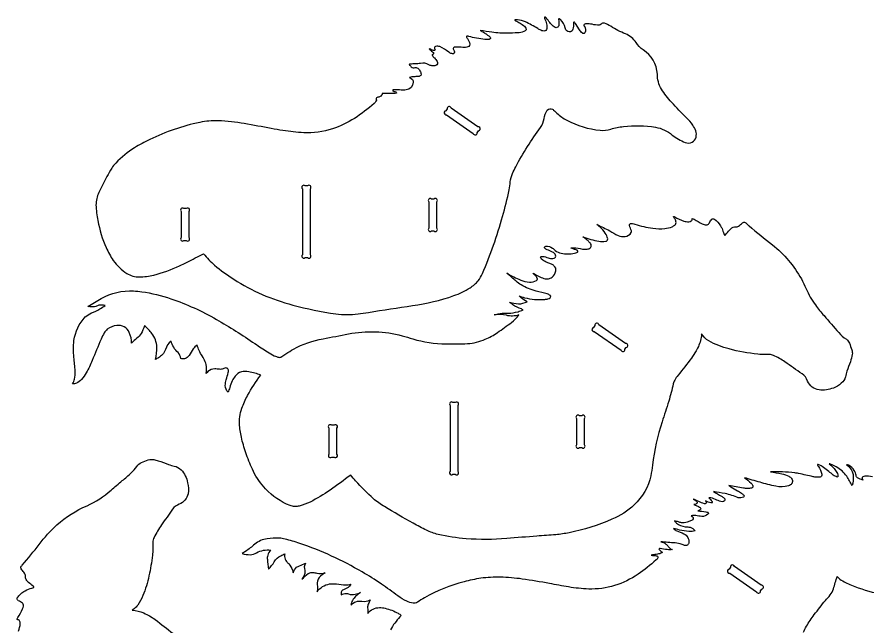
# Model space of a CAD drawing. Extents: x -1116 to 228, y -507 to 750.
# Drawn here: x -897 to -255, y 290 to 750 of the extents above; entities that cross this region are included whole.
import ezdxf

# ---------------------------------------------------------------- set-up
doc = ezdxf.new("R2010")
doc.units = 0
doc.header["$MEASUREMENT"] = 0
doc.layers.get('0').update_dxf_attribs({"linetype": 'CONTINUOUS'})

msp = doc.modelspace()

# ---------------------------------------------------------------- linework, layer by layer
for points in [[(-623.78, 689.36, 0.142837), (-625.41, 688.75, 0.299758), (-625.67, 687.7, -0.225991), (-625.92, 686.24, -0.09232), (-627.4, 684.45, -0.037544), (-642.14, 673.25, -0.058932), (-658.73, 665.31, -0.093512), (-680.45, 662.46, -0.024982), (-696.12, 664.11, -0.007114), (-705, 665.59, 0.004603), (-725.25, 669.28, 0.031877), (-744.86, 671.43, 0.057032), (-758.84, 670.26, 0.058995), (-796.58, 657.38, 0.023354), (-808.04, 651.12, 0.06408), (-822.15, 639.6, 0.034102), (-825.28, 635.68, 0.023633), (-828.89, 629.33, 0.001351), (-834.95, 617.33, 0.109745), (-837.15, 607.96, 0.040663), (-835.69, 596.27, 0.059281), (-829.46, 575.84, 0.04222), (-824.05, 566.16, 0.096163), (-813.84, 556.39, 0.136015), (-804.46, 553.76, 0.061795), (-793.6, 555.16, 0.049026), (-774.07, 562.18, 0.008195), (-768.45, 564.88, 0.004886), (-755.99, 571.27, 0.047739), (-747.61, 562.67, 0.038445), (-733.16, 552.02, 0.077962), (-688.72, 532.61, 0.03169), (-656.17, 525.93, 0.059083), (-639.47, 525.88, 0.01782), (-631.58, 526.96, -0.008067), (-598.28, 532.14, 0.04967), (-567.23, 539.66, 0.051387), (-554.96, 545.58, 0.07159), (-548.84, 550.92, 0.062994), (-545.66, 556.36, 0.035702), (-530.45, 599.43, 0.013722), (-525.42, 619.48, 0.033619), (-524.66, 625.33, -0.072498), (-522.96, 631.72, -0.031161), (-520.52, 636.86, -0.035937), (-501.75, 666.38, 0.11535), (-499.19, 673.11, -0.084781), (-496.73, 679.34, -0.375127), (-492.77, 680.15, -0.065697), (-491.91, 679.56, -0.019998), (-489.46, 677.13, 0.06837), (-481.86, 671.85, 0.098197), (-456.8, 664.31, 0.104378), (-448.71, 665.24, -0.059936), (-439.35, 667.1, -0.072381), (-415.04, 666.6, -0.13522), (-402.49, 660.64, 0.075756), (-392.63, 655.11, 0.211381), (-387.47, 655.29, 0.215333), (-384.54, 659.15, 0.155186), (-384.72, 663.87, 0.070609), (-386.99, 668.26, 0.044923), (-391.65, 673.66, -0.016436), (-403.02, 685.4, -0.040496), (-410.58, 695.35, -0.146493), (-413.66, 706.64, 0.244161), (-424.36, 724.81, -0.101004), (-429.74, 730.48, 0.138306), (-437.67, 736.98, -0.029463), (-443.41, 739.46, -0.01419), (-448.83, 742.63, 0.055098), (-453.64, 744.89, 0.319688), (-456.08, 744.19, -0.156111), (-457.55, 743.58, -0.073955), (-462.98, 744.16, 0.048158), (-467.46, 744.52, 0.059129), (-468.48, 744.33, 0.526747), (-468.77, 742.64, -0.312495), (-468.44, 737.65, -0.421085), (-470.26, 737.4, -0.065588), (-472.49, 739.99), (-475.51, 744.76, -0.052954), (-476.14, 745.64, 0.511332), (-476.8, 745.65, 0.18989), (-476.94, 745.29, -0.073247), (-477.32, 740.38, -0.294765), (-479.31, 738.59, -0.358757), (-482.68, 739.87, -0.085538), (-483.34, 741.45, 0.156816), (-486.8, 747.73, 0.046439), (-487.5, 748.3, 0.533494), (-488.32, 747.81, -0.079446), (-487.96, 743.58, -0.297828), (-489.44, 741.63, -0.169332), (-490.77, 741.78, -0.089949), (-492.26, 742.76, -0.03812), (-494.76, 745.53, -0.002892), (-497.44, 748.96, 0.199713), (-498.72, 749.63, 0.161984), (-498.72, 748.42, -0.035241), (-497.24, 744.43, -0.09194), (-497.06, 741.06, -0.17602), (-497.91, 739.46, -0.101386), (-498.58, 739.13, -0.145417), (-501.51, 739.61, -0.035253), (-503.95, 740.98, 0.020019), (-513.21, 746, 0.079414), (-519.15, 747.58, 0.041662), (-521.27, 747.57, 0.196999), (-520.8, 746.87, 0.00418), (-517.29, 745.03, -0.042823), (-513.98, 742.72, -0.075371), (-512.88, 741.33, -0.381176), (-513.49, 739.11, -0.07786), (-514.38, 738.67, -0.076994), (-519.19, 737.71, -0.005823), (-526.68, 737.36, -0.037168), (-538.47, 738.18, -0.00915), (-547.23, 739.54, 0.032734), (-544.79, 738.19, -0.029272), (-542.2, 736.38, -0.051916), (-540.26, 734.99, -0.111328), (-539.55, 733.85, -0.281222), (-539.73, 733.22, -0.174885), (-541.7, 732.59, -0.043748), (-543.89, 732.75, -0.03235), (-556, 735.01, 0.055775), (-557.02, 735.3, 0.53975), (-557.63, 734.39, 0.090686), (-556.96, 733.34, -0.117087), (-555.13, 729.21, -0.270419), (-556, 727.43, -0.129193), (-559.08, 726.7, -0.004521), (-564.25, 727.01, 0.050816), (-566.9, 726.8, 0.450055), (-567.66, 725.55, 0.148034), (-567.22, 724.7, -0.331922), (-567.09, 722.28, -0.125177), (-567.49, 722.01, -0.167581), (-570.02, 722.51, -0.039156), (-571.07, 723.14, 0.063094), (-577.8, 727.32, 0.147875), (-580.91, 727.53, 0.531295), (-581.44, 725.3, -0.295731), (-581.5, 724.39, -0.218572), (-581.96, 724.34, -0.053055), (-584.58, 725.3, 0.04586), (-585.93, 725.67, 0.030592), (-583.32, 723.49, -0.141728), (-582.39, 722.14, -0.341933), (-582.75, 721.53, -0.082451), (-583.32, 721.29, 0.467813), (-583.4, 720.55, 0.060776), (-581.83, 718.81, -0.065831), (-579.69, 716.16, -0.439605), (-580.82, 713.17, -0.177985), (-583.83, 712.87, -0.084436), (-586.01, 713.72, 0.182455), (-592.26, 714.72, -0.044623), (-596.44, 714.3, -0.014495), (-599.88, 714.23, 0.117121), (-600.66, 714.06, 0.10902), (-600.97, 713.8, 0.044578), (-600.16, 713.11, 0.022359), (-599.27, 712.03, 0.237887), (-596.43, 711.52, -0.234438), (-593.84, 710.55, -0.100177), (-592.76, 709.01, -0.098276), (-591.91, 706.59, -0.334011), (-593.02, 704.98, -0.093893), (-593.89, 704.81, 0.046442), (-596.6, 704.59, -0.006097), (-598.92, 704.49, 0.096081), (-600.52, 704.07, 0.139469), (-600.29, 703.8, -0.356492), (-597.86, 700.44, -0.353544), (-603.11, 694.67, -0.049224), (-606.92, 694.6, 0.008852), (-611.65, 694.76, 0.12059), (-613.51, 694.31, 0.054751), (-612.24, 693.56, -0.032943), (-611.02, 693.24, -0.283515), (-610.39, 692.38, -0.091176), (-612.88, 692.05, 0.010028), (-615.4, 692.12, -0.004296), (-621.19, 692.11, -0.277745), (-622.81, 689.68, -0.083981)], [(-572.7, 675.96), (-552.53, 661.95, 1), (-549.58, 662.48), (-548.57, 663.93, 1), (-549.11, 666.88), (-569.28, 680.89, 1), (-572.23, 680.35), (-573.23, 678.91, 1)], [(-681.41, 620.24), (-681.41, 570.48, 1), (-679.29, 568.36), (-677.53, 568.36, 1), (-675.41, 570.48), (-675.41, 620.24, 1), (-677.53, 622.36), (-679.29, 622.36, 1)], [(-586.07, 610.31), (-586.07, 590.55, 1), (-583.95, 588.43), (-582.19, 588.43, 1), (-580.07, 590.55), (-580.07, 610.31, 1), (-582.19, 612.43), (-583.95, 612.43, 1)], [(-772.9, 603.12), (-772.9, 583.37, 1), (-770.78, 581.24), (-769.02, 581.24, 1), (-766.9, 583.37), (-766.9, 603.12, 1), (-769.02, 605.24), (-770.78, 605.24, 1)], [(-688.06, 499.4, -0.079043), (-665.79, 507.15, 0.003836), (-646.75, 510.89, -0.112726), (-606.22, 509.45, -0.018382), (-598.25, 507.07, 0.066441), (-573.18, 503.26, 0.018178), (-556.94, 503.57, 0.088482), (-543.55, 506.79, 0.055063), (-534.29, 511.84, 0.006398), (-523.7, 519.51, 0.080548), (-518.25, 525.09, -0.151445), (-527.5, 524.83, 0.085207), (-536.84, 525.15, -0.049272), (-530.65, 526.37, -0.020161), (-526.08, 526.47, 0.066512), (-518.78, 527.58, 0.011947), (-514.91, 528.86, 0.051817), (-516.29, 529.65, -0.048321), (-522.64, 532.71, -0.039551), (-525.26, 534.68, 0.062515), (-518.36, 533.52, 0.119061), (-511.96, 535.04, -0.067947), (-516.54, 538.1, -0.031119), (-517.82, 539.42, 0.003824), (-513.83, 538.11, 0.086554), (-498.69, 536.84, 0.027734), (-496.21, 537.25, 0.075362), (-494.56, 537.99, 0.272317), (-494.14, 539.21, 0.153628), (-494.41, 539.69, 0.107668), (-496.69, 540.93, 0.00468), (-505.21, 543.12, -0.07117), (-516.46, 547.72, -0.038302), (-520.4, 550.71, 0.005101), (-527.12, 556.51, 0.032398), (-516.76, 551.4, 0.071511), (-510.2, 549.84, 0.147983), (-504.95, 551.15, 0.230176), (-504.19, 552.24, 0.118083), (-504.24, 552.69, 0.105765), (-505.69, 554.75, -0.046792), (-507.4, 556.61, 0.063509), (-499.22, 552.64, 0.099865), (-495.9, 552.33, 0.147904), (-493.13, 553.64, 0.151784), (-490.2, 558.25, 0.277411), (-491.68, 562.21, 0.083251), (-493.46, 563.32), (-497.5, 564.95, -0.082674), (-500.96, 567.18, -0.10502), (-501.7, 568.25, -0.449585), (-501.18, 569.18, -0.120739), (-499.02, 569.12, 0.006927), (-495.2, 567.9, 0.136853), (-491.63, 567.92, 0.406145), (-490.4, 570.05, 0.178601), (-492.83, 572.54, 0.029653), (-496.89, 574.31, -0.097317), (-498.47, 575.38, -0.102957), (-498.88, 575.96, -0.320962), (-498.62, 576.55, -0.184478), (-497.76, 576.87, -0.183243), (-492.8, 575.51, -0.021923), (-490.7, 573.74, 0.114375), (-486.19, 571.65, 0.098572), (-476.28, 571.59, 0.06385), (-474.35, 572.25, 0.073001), (-473.72, 572.74, 0.256419), (-473.67, 573.27, 0.211404), (-475.05, 574.25, -0.028929), (-477.21, 574.93, -0.06355), (-478.76, 575.41, -0.362139), (-478.81, 575.56, -0.362139), (-478.67, 575.62, -0.075257), (-476.87, 575.78, -0.017274), (-470.11, 574.81, 0.054482), (-466.7, 574.71, 0.051034), (-465.13, 575.06, 0.22447), (-463.52, 576.82, 0.181687), (-463.74, 578.31, 0.08075), (-465.28, 580.25, 0.026791), (-467.18, 581.95, -0.007244), (-469.81, 584.09, 0.050209), (-457.85, 580.66, 0.079281), (-452.68, 580.63, 0.401951), (-451.17, 582.52, 0.111892), (-453.01, 586.87, 0.068627), (-456.92, 591.22, 0.017085), (-459.27, 593.19, -0.024527), (-449.62, 588.51, 0.027899), (-443.31, 585.06, 0.126008), (-438.02, 584.19, 0.22989), (-433.43, 587.18, 0.184261), (-433.31, 588.5, -0.014914), (-434.72, 592.52, -0.261559), (-434.43, 593.76, -0.168414), (-434.06, 593.93, -0.088315), (-430.66, 593.59, 0.042931), (-417.19, 590.47, 0.051766), (-408.13, 590.23, 0.074134), (-402.48, 591.61, 0.060908), (-400.46, 592.83, 0.278394), (-399.69, 595.53, 0.082859), (-400.68, 597.76), (-401.31, 598.79, -0.116267), (-401.53, 599.37, -0.29966), (-401.35, 599.37, -0.076836), (-400.52, 599.01, 0.061445), (-393.67, 595.87, 0.078079), (-389.99, 595.36, 0.142308), (-388.09, 596, 0.148609), (-387.5, 596.9, -0.069316), (-387.34, 597.73, -0.118912), (-385.97, 597.24, 0.029215), (-379.93, 593.78, 0.102116), (-376.66, 592.91, 0.233889), (-374.83, 593.93, 0.021879), (-373.23, 596.62, -0.192623), (-372, 597.66, -0.224041), (-370.59, 597.32, -0.099646), (-366.1, 592.4, -0.036716), (-364.91, 590.21, -0.011422), (-363.58, 586.41, 0.048518), (-362.89, 585.04, 0.068613), (-361.67, 586.27, -0.043007), (-358.38, 589.99, -0.065782), (-356.52, 591.22, -0.147347), (-354.67, 591.4, 0.153593), (-352.59, 592.03, 0.028021), (-349.54, 594.48, -0.130856), (-348.48, 594.99, -0.10524), (-347.91, 594.93, -0.100076), (-346.13, 593.74, 0.012647), (-344.53, 592.22, 0.004974), (-326.93, 577.96, -0.097683), (-305.09, 552.26, -0.025447), (-301.52, 544.9, 0.057048), (-294.49, 532.64, 0.020448), (-287.99, 524.58, -0.002705), (-276.91, 511.79, 0.076681), (-271.1, 506.82, -0.121344), (-268.78, 503.77, 0.024259), (-267, 498.84, -0.118792), (-266.68, 495.34, -0.05738), (-268.11, 489.89, 0.008831), (-270.68, 482.85, 0.02587), (-271.86, 478.42, -0.147884), (-274.94, 473.61, -0.09944), (-280.93, 470.04, -0.118237), (-291.71, 468.6, -0.267266), (-300.37, 475.34, 0.154765), (-304.56, 480.76, -0.002283), (-317.42, 489.72, 0.048306), (-326.18, 494.57, 0.05585), (-329.16, 495.38, 0.051464), (-332.23, 495.29, -0.044974), (-337.9, 495.52, -0.038064), (-359.57, 499.47, -0.061053), (-374.95, 505.61, -0.120014), (-380.36, 510.93, -0.06348), (-380.8, 507.06, -0.074184), (-384.47, 498.01, -0.02738), (-388.06, 492.55, -0.006022), (-398.11, 479.74, 0.030562), (-400.6, 475.99, 0.058133), (-401.69, 473.16, -0.017574), (-405.14, 460.04, -0.003165), (-410.16, 444.57, 0.050038), (-417.4, 411.97, -0.021631), (-418.66, 403.88, -0.154733), (-431.15, 382.06, -0.087497), (-447.93, 371.12, -0.052454), (-480.32, 360.99, -0.0211), (-490.33, 359.49, -0.004593), (-504.51, 358.44, 0.002667), (-527.31, 356.6, -0.039032), (-557.89, 356.44, -0.034607), (-579.08, 359.72, -0.056044), (-587.82, 362.89, -0.014219), (-598, 368.18, -0.004957), (-619.49, 380.64, -0.042438), (-627.94, 386.71, -0.02345), (-641.28, 400.05, -0.013891), (-644.99, 404.46, -0.010842), (-660.55, 393.1, -0.034041), (-675.63, 384.14, -0.051132), (-683.79, 381.14, -0.048395), (-687.17, 380.73, -0.093249), (-690.72, 381.5, -0.11009), (-709.15, 394.07, -0.078041), (-718.4, 407.25, -0.031575), (-723.55, 419.75, -0.027342), (-727.17, 431.63, -0.036065), (-728.79, 441.93, -0.105446), (-727.05, 454.76, -0.039511), (-722.77, 464.44, -0.046926), (-712.81, 479.7, 0.046955), (-721.87, 482.29, 0.092654), (-727.37, 482.17, 0.172462), (-732.11, 479.03, 0.060351), (-734.32, 475.45, 0.032585), (-736.25, 470.34, -0.006243), (-737.39, 466.86, -0.218533), (-739.57, 471.9, -0.072741), (-738.88, 476.32, 0.003821), (-737.38, 481.63, 0.062879), (-737.15, 483.46, 0.156778), (-737.63, 484.61, 0.251342), (-739.97, 485.04, 0.046514), (-741.16, 484.52, -0.106571), (-743.97, 484.15, 0.011804), (-747.47, 484.46, 0.204784), (-752.63, 482.5, 0.041014), (-753.97, 481.05, 0.097399), (-754.01, 487.78, 0.042551), (-754.68, 489.84, 0.043414), (-757.02, 494.21, -0.074631), (-760.8, 502.54, 0.1046), (-763.75, 499.51, -0.003713), (-766.81, 494.64, -0.09619), (-769.07, 492.53, -0.143051), (-771.65, 491.95, -0.055113), (-773.15, 492.18, 0.18044), (-775.21, 496.79, -0.154482), (-780.39, 505.46, 0.16158), (-784.74, 499.04, -0.079709), (-786.92, 495.31, -0.079523), (-790.02, 492.83, -0.030025), (-792.29, 491.62, 0.068509), (-791.22, 500.91, 0.149832), (-794.95, 511.19, 0.055498), (-800.42, 516.94, -0.032422), (-803.15, 511.06, -0.108806), (-806.31, 507.53, 0.067676), (-810.31, 503.81, 0.113347), (-811.97, 511.93, 0.319612), (-821.45, 517.17, 0.128593), (-828.57, 514.35, 0.084964), (-830.82, 511.57, 0.035779), (-833.25, 506.97, 0.002757), (-839.96, 490.74, -0.025513), (-844.4, 481.58, -0.049967), (-848.05, 476.44, -0.101074), (-851.75, 473.68, -0.115958), (-854.73, 473.2, 0.097611), (-853.28, 476.8, 0.065285), (-852.84, 482.83, 0.009169), (-853.76, 493.2, -0.050823), (-853.7, 505.77, -0.162457), (-845.16, 523.62, -0.078237), (-840.47, 526.62, 0.034949), (-834.21, 529.69, 0.006977), (-830.17, 532.19, 0.118672), (-834.92, 532.42, 0.043278), (-837.24, 531.56, -0.11403), (-841.5, 531.27, -0.022874), (-843.19, 531.58, -0.009193), (-833.15, 537.52, -0.140481), (-808.76, 543.21, -0.028748), (-802.55, 542.61, -0.046098), (-780.58, 537.3, -0.048161), (-746.28, 521.8, -0.019677), (-717.26, 503.51, 0.006202), (-707.74, 497.37, 0.012573), (-702.62, 494.41, 0.057494), (-699.19, 493.18, 0.229435), (-696.86, 493.76, -0.030215), (-693.89, 495.78, -0.020905)], [(-461.25, 512.7), (-441.08, 498.69, 1), (-438.13, 499.23), (-437.12, 500.67, 1), (-437.66, 503.62), (-457.83, 517.63, 1), (-460.78, 517.1), (-461.78, 515.65, 1)], [(-569.96, 456.98), (-569.96, 407.22, 1), (-567.84, 405.1), (-566.08, 405.1, 1), (-563.96, 407.22), (-563.96, 456.98, 1), (-566.08, 459.1), (-567.84, 459.1, 1)], [(-474.62, 447.05), (-474.62, 427.29, 1), (-472.5, 425.17), (-470.74, 425.17, 1), (-468.62, 427.29), (-468.62, 447.05, 1), (-470.74, 449.17), (-472.5, 449.17, 1)], [(-661.45, 439.87), (-661.45, 420.11, 1), (-659.33, 417.99), (-657.57, 417.99, 1), (-655.45, 420.11), (-655.45, 439.87, 1), (-657.57, 441.99), (-659.33, 441.99, 1)], [(-359.03, 330.57), (-338.86, 316.57, 1), (-335.91, 317.1), (-334.91, 318.54, 1), (-335.44, 321.5), (-355.61, 335.5, 1), (-358.57, 334.97), (-359.57, 333.53, 1)]]:
    msp.add_lwpolyline(points, format="xyb", close=True)
for points in [[(-895.61, 286.91, 0.082729), (-894.26, 292.46, 0.129258), (-894.82, 294.65, 0.160552), (-895.63, 295.3, 0.061662), (-896.66, 295.55, -0.217243), (-896.56, 296.1, -0.049454), (-896.03, 297.16, 0.039618), (-892.43, 303.59, 0.064607), (-891.86, 305.78, 0.115536), (-892.11, 307.23, 0.099346), (-892.62, 307.85, 0.031186), (-895.7, 309.77, -0.306776), (-896.62, 311.52, -0.095935), (-896.47, 311.92, -0.129919), (-890.55, 317.26, -0.058338), (-885.5, 319.26, 0.044065), (-884.1, 319.78, 0.406655), (-884.08, 320.17, 0.082254), (-884.61, 320.71, 0.014271), (-887.94, 323.47, -0.050808), (-889.82, 325.71, -0.168135), (-890.36, 328.23, 0.116354), (-890.52, 329.44, 0.069199), (-891.1, 330.53, 0.022223), (-893.17, 333.03, -0.157613), (-893.92, 334.64, -0.190606), (-893.53, 335.71, -0.015052), (-892.72, 336.6, 0.018427), (-880.02, 352.18, -0.041389), (-866.54, 366.88, -0.082685), (-843.84, 381.38, 0.082802), (-825.78, 393.04, -0.012858), (-817.26, 400.26, 0.018215), (-810.57, 406.18, 0.031423), (-806.23, 410.99, -0.158538), (-802.87, 414.04), (-799.11, 415.33, -0.17078), (-793.59, 416.13, -0.036), (-790.25, 415.29, -0.005405), (-782.32, 412.36, 0.032329), (-778.16, 411.28, -0.13457), (-772.83, 408.33, -0.132564), (-767.98, 398.68, -0.102662), (-767.7, 390.4, -0.254906), (-774.25, 382.56, 0.145718), (-779.35, 378.74, -0.001731), (-787.73, 366.91, 0.034952), (-793.22, 357.5, 0.092588), (-794.28, 353.71, 0.009541), (-794.25, 348.89, -0.024808), (-794.53, 343.97, -0.021269), (-797.14, 328.5, -0.039461), (-801.69, 313.66, -0.055589), (-805.6, 306.44, -0.056251), (-808.2, 303.65, -0.047071), (-809.86, 302.56, -0.09855), (-801.15, 300.52, -0.05491), (-792.49, 295.52, -0.01128), (-778.98, 285.02, 0.017062)], [(-251.35, 403.18, 0.043659), (-257.29, 403.63, 0.136816), (-258.77, 403.14, 0.3018), (-259.13, 401.95, 0.028157), (-258.74, 400.7, -0.073707), (-262.66, 402.33, -0.221861), (-263.76, 404.28, 0.130179), (-265.19, 407.92, 0.140705), (-269.5, 411.8, 0.050015), (-270.95, 412.27, -0.13031), (-266.67, 407.13, -0.094543), (-266.02, 403.99, -0.09126), (-266.67, 396.51, 0.022495), (-270.9, 403.51, 0.125271), (-278.81, 410.58, -0.010814), (-282.99, 412.68, 0.051269), (-284.05, 413, -0.045271), (-279.26, 407.97, -0.094994), (-277.59, 404.65, -0.109229), (-277.6, 403.27, -0.454646), (-278.11, 402.98, -0.083646), (-280.99, 404.45, -0.010608), (-284.39, 407.16, -0.01721), (-288.36, 410.18, 0.082737), (-292.31, 412.38, 0.172863), (-292.9, 412.41, 0.237707), (-292.84, 412.07, 0.065087), (-292.23, 410.97, -0.057169), (-289.61, 405.12, -0.473562), (-290.98, 402.86, -0.062092), (-293.33, 402.78, -0.047173), (-296.29, 403.22, 0.001863), (-307.16, 405.63, 0.023888), (-310.08, 406.09, 0.036279), (-328.45, 406.84, -0.015622), (-319.91, 405.45, -0.069695), (-314.47, 403.56, -0.110127), (-312.45, 401.83, -0.224797), (-311.9, 398.73, -0.175857), (-313.19, 397.12, -0.084472), (-314.89, 396.32, -0.117498), (-324.34, 396.01, -0.019325), (-336.26, 398.98, -0.002501), (-348.05, 402.47, -0.054082), (-342.86, 398.26, -0.071113), (-341.67, 396.47, -0.463055), (-342.63, 394.65, -0.070702), (-345.82, 394.3, -0.028684), (-348.73, 394.55, -0.022037), (-359.89, 396.68, 0.050412), (-358.25, 395.5), (-353.29, 392.66, -0.021276), (-350.15, 390.71, -0.048188), (-348.51, 389.26, -0.469879), (-348.69, 387.88, -0.091742), (-350.64, 387.36, -0.00944), (-352.68, 387.25, 0.055897), (-362.54, 390.51, 0.002204), (-371.37, 391.99, 0.018829), (-365.4, 388.54, -0.054703), (-363.26, 387.04, -0.381959), (-363.02, 385.02, -0.264445), (-364.86, 384.38, -0.0699), (-368.82, 385.64, 0.055658), (-373.32, 387.26, 0.045028), (-374.91, 387.42, -0.036443), (-372.44, 384.46, -0.156539), (-372.17, 383.71, -0.311212), (-372.42, 383.43, -0.136679), (-373.36, 383.52, -0.053748), (-375.35, 384.13, 0.008031), (-377.29, 384.91, -0.128773), (-376.82, 383.54, -0.391834), (-377.71, 382.81, -0.08603), (-378.25, 382.85, -0.043027), (-382.53, 384.49, 0.01633), (-386.73, 386.38, -0.084789), (-383.89, 384.53, -0.432885), (-384.06, 382.98, -0.082998), (-384.69, 382.62, -0.011168), (-386.1, 382.19, 0.077455), (-383.98, 381.31, -0.122577), (-381.32, 379.91, -0.164798), (-380.94, 378.99, -0.236377), (-381.39, 378.26, -0.063321), (-383.15, 377.43, -0.021848), (-377.19, 376.74, -0.044439), (-375.67, 376.38, -0.175856), (-375.05, 375.77, -0.204633), (-375.1, 375.37, -0.11271), (-375.54, 374.87, -0.189622), (-380.27, 373.3, -0.024729), (-384.77, 373.88, 0.085881), (-388.12, 373.78, -0.12826), (-386.71, 372.43, -0.368373), (-387.15, 370.76, -0.065221), (-388, 370.3), (-391.29, 368.96, -0.154003), (-395.51, 368.56, -0.029158), (-397.76, 369.13, 0.01399), (-400.74, 370, 0.091416), (-399.23, 368.33, 0.128924), (-392.63, 365.43, 0.016585), (-389.92, 365.31, -0.080197), (-387.86, 364.76, -0.06403), (-386.91, 364.13, -0.033284), (-385.21, 362.36, -0.104506), (-389.9, 361.88, -0.041337), (-397.1, 363.04, 0.006892), (-401.47, 364.07, 0.11525), (-399.11, 362.49, -0.014521), (-393.67, 360.24, -0.168538), (-390.83, 357.52, -0.154652), (-389.89, 353.7, -0.469234), (-393.32, 351.4, -0.049169), (-395.1, 352.19, 0.077573), (-400.35, 353.31, -0.012455), (-411.15, 354.26, -0.086044), (-407.19, 352.47, -0.0961), (-405.5, 350.58, 0.160183), (-402.33, 348.28, -0.06304), (-406.35, 348.28, -0.018931), (-411.52, 349.14, 0.159681), (-412.7, 348.97, 0.132878), (-412.06, 348.04, 0.014127), (-409.93, 346.25, -0.172666), (-410.96, 345.49, -0.034165), (-412.78, 344.99, -0.010551), (-416.5, 344.41, 0.023494), (-418.35, 344.03, -0.022736), (-414.51, 343.62, -0.071504), (-413.6, 343.28, -0.334129), (-413.39, 342.08, -0.122981), (-414.66, 340.47, -0.032953), (-428.24, 329.7, -0.07157), (-445.94, 321.13, -0.083624), (-465.49, 318.58, -0.032349), (-480.7, 320.14, -0.008186), (-495.07, 322.71, 0.01172), (-515.6, 326.12, 0.026613), (-532.09, 327.48, 0.036187), (-546.79, 326.67, 0.030241), (-559.5, 324.01, 0.068991), (-589.3, 312.01, 0.00841), (-594.72, 308.62, -0.172024), (-597.99, 307.92, -0.076545), (-602.72, 309.39, -0.047436), (-609.34, 313.33, 0.004302), (-621.85, 322.35, 0.02158), (-636.39, 331.46, 0.050864), (-683.48, 352.98, 0.015263), (-694.46, 356.25, 0.057995), (-698.92, 356.91, 0.042491), (-707.91, 356.5, 0.136179), (-717.41, 352.28, -0.024958), (-724.3, 346.92, -0.020901), (-726.77, 345.38, 0.086535), (-720.78, 344.46, 0.113114), (-715.92, 345.85, -0.16949), (-705.3, 347.89, 0.101851), (-707.61, 343.97, 0.101538), (-707.87, 340.87, 0.014154), (-707.04, 333.55, 0.065239), (-702.63, 339.1, -0.133185), (-697.68, 343.66, -0.028557), (-694.62, 345.05, 0.154876), (-694.47, 341.02, 0.086659), (-693.47, 339.37, 0.024569), (-691.66, 337.53, -0.10504), (-688.9, 332.9, -0.03155), (-688.3, 330.82, -0.132291), (-685.76, 334.93, -0.088423), (-683.61, 336.16, 0.003513), (-679.09, 338.11, 0.230419), (-679.59, 332.59, -0.162319), (-679.84, 329.58, -0.035702), (-680.37, 328.4, -0.023163), (-681.85, 325.94, -0.049541), (-676.96, 330.16, -0.105584), (-674.37, 331.12, -0.048931), (-673.41, 331.12, -0.027581), (-670.61, 330.54, 0.111845), (-664.18, 330.79, 0.084994), (-668.79, 327.19, 0.224068), (-670.26, 321.68, -0.075505), (-670.05, 317.76, -0.04418), (-670.33, 316.48, -0.193589), (-660.86, 322.43, -0.05978), (-657.63, 322.57, -0.010402), (-650.3, 321.7, 0.048418), (-646.81, 321.73, 0.046813), (-644.87, 322.21, -0.214666), (-649.89, 318.31, 0.179824), (-651.96, 316.59, 0.086353), (-652.21, 315.73, 0.053886), (-652.22, 314.29, -0.136227), (-648.45, 315.29, -0.086917), (-646.64, 314.88, 0.14958), (-641.63, 314.61, 0.037106), (-637.5, 315.86, 0.151086), (-643.7, 309.87, 0.093189), (-644.74, 306.5, -0.259264), (-636.57, 309.4, 0.146128), (-630.19, 310.34, 0.039062), (-631.79, 307.16, 0.091357), (-632.22, 304.4, 0.007121), (-632.04, 300.22, -0.242684), (-623.24, 304.56, -0.066586), (-619.04, 304.09, -0.066447), (-609.18, 300.3, -0.059809), (-606.96, 298.6, -0.059991), (-607.87, 297.59, 0.063229), (-614.97, 287.86, 0.02647)], [(-303.57, 285.94, -0.051122), (-298.37, 294.89, -0.018027), (-295.32, 299.26, -0.009966), (-286.95, 309.93, -0.004566), (-283.3, 314.1, 0.103745), (-280.8, 318.69, -0.019482), (-277.97, 328.09, 0.130507), (-276, 325.96, 0.050615), (-267.32, 321.55, 0.040567), (-246.24, 314.96, 0.039309)]]:
    msp.add_lwpolyline(points, format="xyb")

doc.saveas('drawing.dxf')
